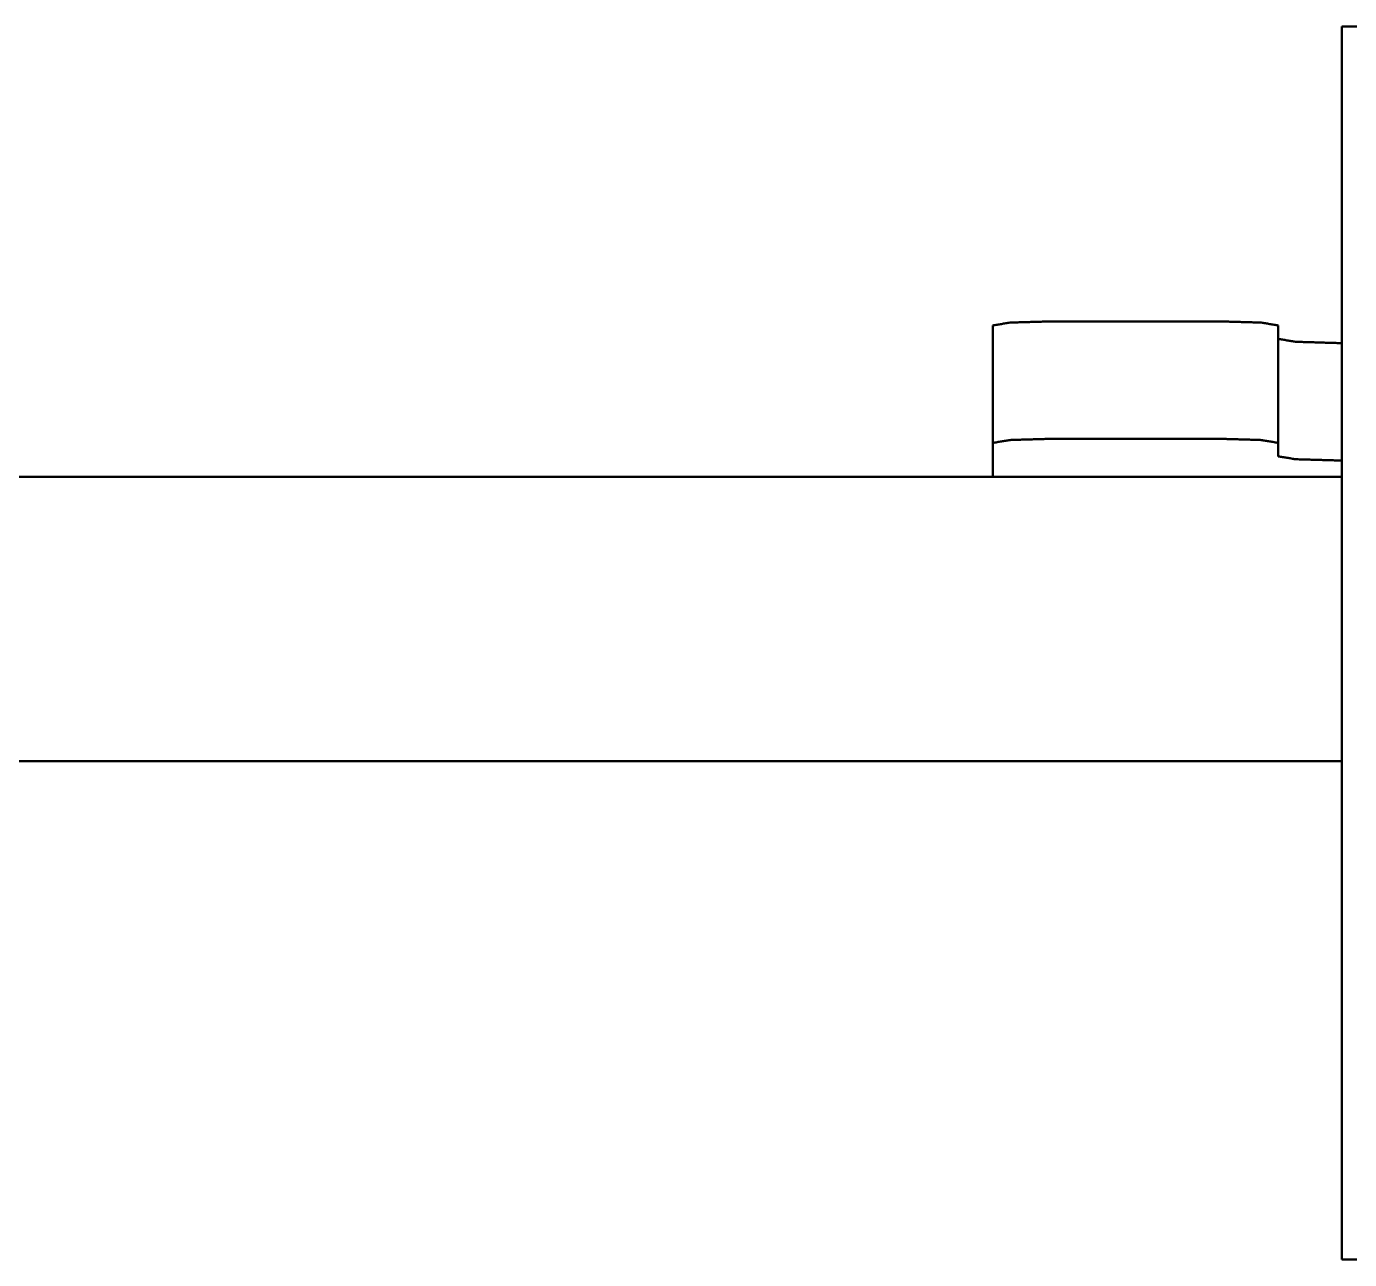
# Paper-space layout 'Layout1' of a CAD drawing. Header units: millimetres. Extents: x 69 to 348, y 30 to 269.
# Drawn here: x 186.86 to 195.85, y 56.22 to 64.6 of the extents above; entities that cross this region are included whole.
import ezdxf

# ---------------------------------------------------------------- set-up
doc = ezdxf.new("R2010")
doc.units = ezdxf.units.MM
doc.layers.add('170', color=7, linetype='Continuous', true_color=0xffffff)

psp = doc.layouts.get("Layout1")

# ---------------------------------------------------------------- linework, layer by layer
at = {"layer": '170', "color": 155, "linetype": 'Continuous', "lineweight": 50}
for p, q in [((201.8022, 64.6014), (195.8022, 64.6014)), ((193.4292, 61.7713), (193.4292, 62.5693)), ((194.9706, 62.5972), (193.8292, 62.5972)), ((195.3706, 62.5693), (195.3706, 61.7713)), ((195.8023, 62.4502), (195.7706, 62.4502)), ((193.4292, 61.7713), (193.4292, 61.5397)), ((194.9706, 61.7992), (193.8292, 61.7992)), ((195.3706, 61.68), (195.3706, 61.7713)), ((195.8023, 61.6521), (195.7706, 61.6521)), ((195.8026, 61.5397), (178.3976, 61.5397)), ((178.3976, 59.6073), (195.8026, 59.6073)), ((195.8022, 56.2214), (201.8022, 56.2214))]:
    psp.add_line(p, q, dxfattribs=at)
at = {"layer": '170', "color": 155, "linetype": 'Continuous', "lineweight": 13}
psp.add_line((195.3706, 62.5697), (195.3706, 61.7717), dxfattribs=at)
at = {"layer": '170', "color": 155, "linetype": 'Continuous', "lineweight": 50}
for points, knots in [([(195.8022, 64.6014), (195.8022, 64.1865), (195.8022, 63.0239), (195.8022, 61.3438), (195.8022, 60.4114), (195.8022, 58.5934), (195.8022, 57.1355), (195.8022, 56.6363), (195.8022, 56.2214)], [0, 0, 0.049515, 0.188255, 0.388739, 0.5, 0.716942, 0.890916, 0.950484, 1, 1]), ([(193.4292, 62.5693), (193.5463, 62.5891), (193.8292, 62.5972)], [0, 0, 0.295671, 1, 1]), ([(194.9706, 62.5972), (195.2535, 62.5891), (195.3706, 62.5693)], [0, 0, 0.704329, 1, 1]), ([(195.3706, 62.4781), (195.4878, 62.4584), (195.7707, 62.4502)], [0, 0, 0.295707, 1, 1]), ([(193.8292, 61.7992), (193.5463, 61.791), (193.4292, 61.7713)], [0, 0, 0.704329, 1, 1]), ([(195.3706, 61.7713), (195.2535, 61.791), (194.9706, 61.7992)], [0, 0, 0.295671, 1, 1]), ([(195.7707, 61.6521), (195.4878, 61.6603), (195.3706, 61.68)], [0, 0, 0.704293, 1, 1])]:
    psp.add_open_spline(points, degree=1, knots=knots, dxfattribs=at)

doc.saveas('drawing.dxf')
